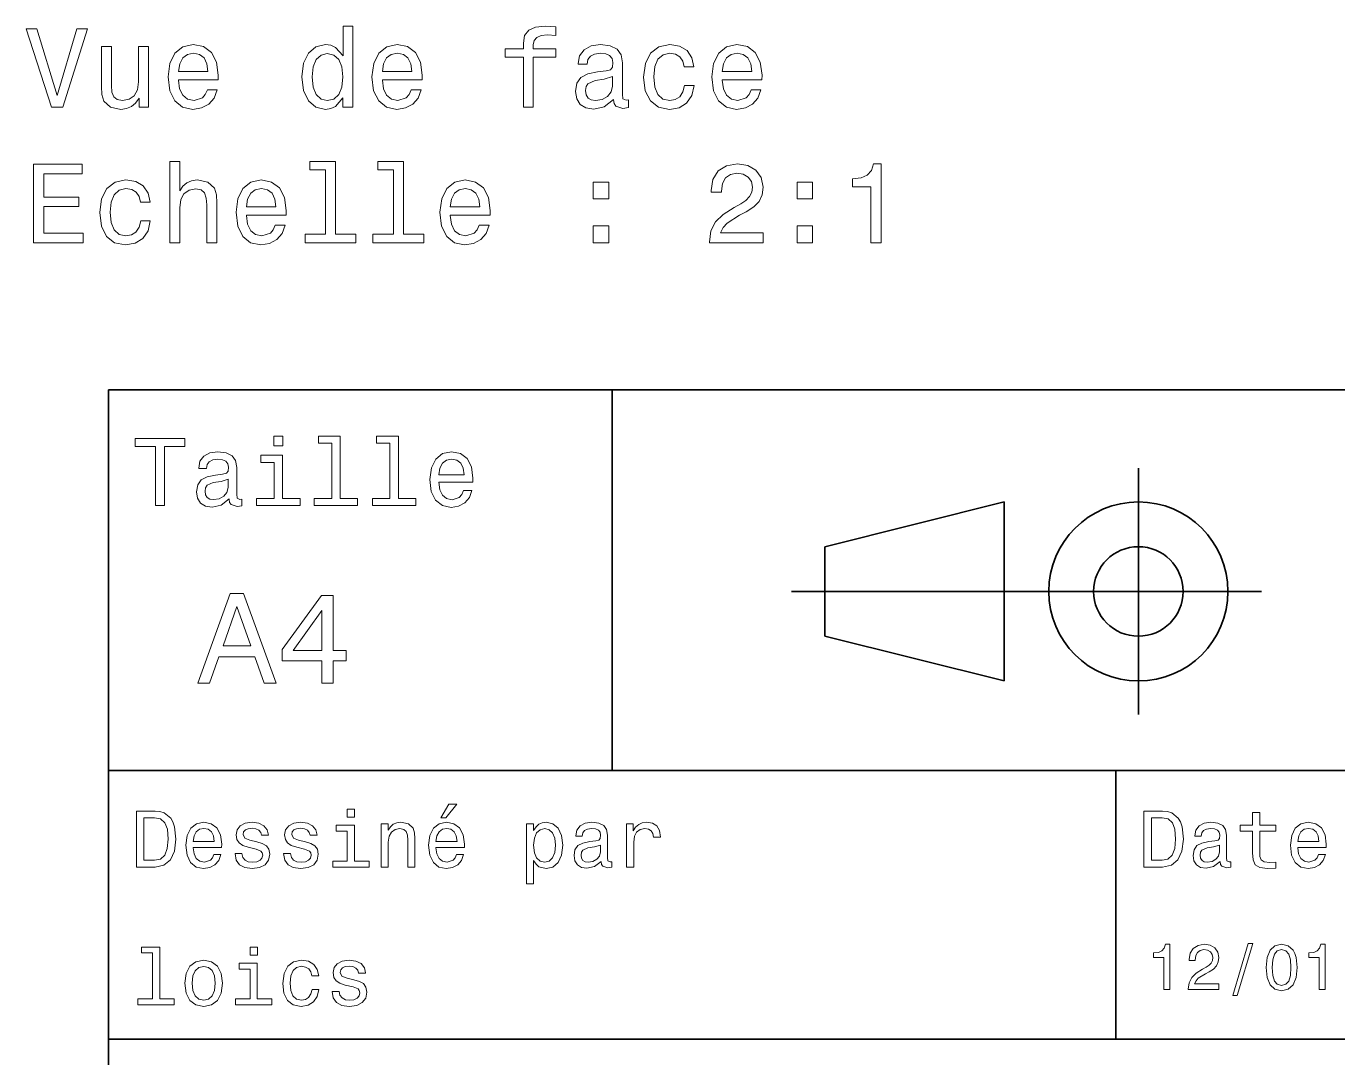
# Model space of a CAD drawing. Extents: x 0 to 297, y 0 to 210.
# Drawn here: x 93.3 to 151.9, y 40.2 to 86.2 of the extents above; entities that cross this region are included whole.
import ezdxf

# ---------------------------------------------------------------- set-up
doc = ezdxf.new("R2010")
doc.units = 0

msp = doc.modelspace()

# ---------------------------------------------------------------- linework, layer by layer
at = {"color": 7, "lineweight": 35}
for p, q in [((97, 10), (97, 70)), ((97, 70), (287, 70)), ((127.5, 61), (148.5, 61)), ((97, 53), (162, 53)), ((97, 41), (162, 41))]:
    msp.add_line(p, q, dxfattribs=at)
at = {"color": 7, "lineweight": 35, "ltscale": 0.425}
msp.add_line((119.5, 53), (119.5, 70), dxfattribs=at)
at = {"color": 7, "lineweight": 35, "ltscale": 0.275}
msp.add_line((143, 55.5), (143, 66.5), dxfattribs=at)
at = {"color": 7, "lineweight": 35, "ltscale": 0.206155}
for p, q in [((129, 63), (137, 65)), ((137, 57), (129, 59))]:
    msp.add_line(p, q, dxfattribs=at)
at = {"color": 7, "lineweight": 35, "ltscale": 0.2}
msp.add_line((137, 65), (137, 57), dxfattribs=at)
at = {"color": 7, "lineweight": 35, "ltscale": 0.1}
msp.add_line((129, 59), (129, 63), dxfattribs=at)
at = {"color": 7, "lineweight": 35, "ltscale": 0.3}
msp.add_line((142, 41), (142, 53), dxfattribs=at)
at = {"color": 7, "lineweight": 13}
for points in [[(95.584465, 86.130531), (94.706947, 83.149986), (93.804207, 86.130531), (93.325104, 86.130531), (94.454788, 82.625488), (94.959106, 82.625488), (96.063576, 86.130531)], [(107.471359, 83.044075), (107.471359, 82.625488), (107.915161, 82.625488), (107.915161, 86.246529), (107.476395, 86.246529), (107.476395, 84.920158), (107.138504, 85.303444), (106.931732, 85.394218), (106.694702, 85.42952), (106.266022, 85.328659), (105.933174, 85.046234), (105.716309, 84.592346), (105.640663, 83.982117), (105.716309, 83.371887), (105.933174, 82.912949), (106.266022, 82.625488), (106.694702, 82.529671), (106.931732, 82.564972), (107.143547, 82.655746)], [(115.530434, 84.864685), (115.530434, 82.625488), (115.974243, 82.625488), (115.974243, 84.864685), (116.98288, 84.864685), (116.98288, 85.24292), (115.974243, 85.24292), (115.974243, 85.409348), (116.009537, 85.611076), (116.125534, 85.747246), (116.32222, 85.827934), (116.604645, 85.8582), (116.98288, 85.838028), (116.98288, 86.221313), (116.503777, 86.246529), (116.070061, 86.201134), (115.767464, 86.064972), (115.585907, 85.827934), (115.530434, 85.490044), (115.530434, 85.24292), (114.718475, 85.24292), (114.718475, 84.864685)], [(98.786919, 85.333702), (98.343109, 85.333702), (98.343109, 83.770302), (98.292679, 83.407188), (98.146423, 83.144943), (97.919479, 82.983559), (97.621933, 82.933128), (97.384903, 82.973473), (97.233604, 83.094505), (97.147865, 83.301277), (97.127693, 83.593788), (97.127693, 85.333702), (96.683891, 85.333702), (96.683891, 83.553444), (96.69902, 83.195374), (96.794846, 82.89782), (97.087349, 82.625488), (97.556366, 82.529671), (97.808533, 82.564972), (98.025391, 82.655746), (98.21199, 82.812088), (98.363289, 83.039032), (98.363289, 82.625488), (98.786919, 82.625488)], [(100.123375, 83.85099), (101.89859, 83.85099), (101.903633, 84.057762), (101.822937, 84.637733), (101.601036, 85.071457), (101.248016, 85.333702), (100.778992, 85.42952), (100.320061, 85.328659), (99.967033, 85.046234), (99.740089, 84.587303), (99.659393, 83.982117), (99.735046, 83.361801), (99.96199, 82.907906), (100.309975, 82.625488), (100.763863, 82.529671), (101.157234, 82.59523), (101.480003, 82.766701), (101.717033, 83.039032), (101.853203, 83.402145), (101.414436, 83.402145), (101.323662, 83.200417), (101.192535, 83.049118), (100.819336, 82.928085), (100.531876, 82.983559), (100.315018, 83.160072), (100.173805, 83.447533), (100.123375, 83.835861)], [(100.123375, 84.22419), (100.178848, 84.572174), (100.315018, 84.829376), (100.52179, 84.985718), (100.794121, 85.041191), (101.061417, 84.985718), (101.268188, 84.829376), (101.394264, 84.572174), (101.439651, 84.22419)], [(106.770348, 85.031105), (107.062851, 84.960503), (107.28476, 84.763817), (107.415878, 84.436005), (107.466309, 83.982117), (107.415878, 83.523186), (107.28476, 83.195374), (107.062851, 82.993645), (106.770348, 82.928085), (106.492966, 82.993645), (106.281151, 83.195374), (106.139946, 83.528229), (106.094551, 83.982117), (106.139946, 84.430962), (106.281151, 84.758774), (106.492966, 84.960503)], [(109.231445, 83.85099), (111.00666, 83.85099), (111.011703, 84.057762), (110.931007, 84.637733), (110.709106, 85.071457), (110.356079, 85.333702), (109.887062, 85.42952), (109.428131, 85.328659), (109.075104, 85.046234), (108.84816, 84.587303), (108.767464, 83.982117), (108.843117, 83.361801), (109.070061, 82.907906), (109.418045, 82.625488), (109.871933, 82.529671), (110.265305, 82.59523), (110.588074, 82.766701), (110.825104, 83.039032), (110.961273, 83.402145), (110.522507, 83.402145), (110.431732, 83.200417), (110.300606, 83.049118), (109.927406, 82.928085), (109.639946, 82.983559), (109.42308, 83.160072), (109.281876, 83.447533), (109.231445, 83.835861)], [(109.231445, 84.22419), (109.286919, 84.572174), (109.42308, 84.829376), (109.629852, 84.985718), (109.902191, 85.041191), (110.169479, 84.985718), (110.376251, 84.829376), (110.502335, 84.572174), (110.547722, 84.22419)], [(119.559975, 82.978516), (119.559975, 82.963387), (119.58519, 82.791916), (119.660835, 82.670876), (119.978561, 82.575058), (120.225677, 82.615402), (120.225677, 82.958344), (120.119766, 82.943214), (119.978561, 83.008774), (119.953346, 83.210503), (119.953346, 84.612518), (119.892822, 84.970589), (119.716309, 85.222748), (119.408676, 85.374046), (118.97496, 85.42952), (118.551331, 85.369003), (118.238647, 85.197533), (118.041962, 84.930244), (117.976395, 84.577217), (117.976395, 84.546959), (118.374817, 84.546959), (118.410118, 84.758774), (118.521065, 84.910072), (118.702621, 85.000847), (118.959831, 85.036148), (119.206947, 85.010933), (119.383461, 84.935287), (119.489365, 84.804161), (119.524673, 84.622604), (119.504501, 84.410789), (119.423805, 84.304886), (119.222076, 84.254448), (118.843834, 84.214104), (118.410118, 84.123329), (118.102478, 83.961945), (117.920921, 83.709785), (117.865448, 83.336586), (117.915878, 83.003731), (118.07222, 82.756615), (118.324379, 82.600273), (118.672363, 82.5448), (119.141388, 82.650703)], [(122.71199, 84.436005), (123.150749, 84.436005), (123.059967, 84.839462), (122.843109, 85.157188), (122.505219, 85.353874), (122.066452, 85.42952), (121.582306, 85.328659), (121.214149, 85.046234), (120.982162, 84.587303), (120.901474, 83.972031), (120.977119, 83.361801), (121.204063, 82.907906), (121.562134, 82.625488), (122.051331, 82.529671), (122.485046, 82.605316), (122.822937, 82.817131), (123.054932, 83.149986), (123.155792, 83.593788), (122.732162, 83.593788), (122.656509, 83.311371), (122.515305, 83.099548), (122.313576, 82.96843), (122.066452, 82.928085), (121.75882, 82.993645), (121.536919, 83.195374), (121.400749, 83.523186), (121.355362, 83.98716), (121.400749, 84.441048), (121.541962, 84.76886), (121.768906, 84.970589), (122.066452, 85.041191), (122.328705, 84.995804), (122.525391, 84.879814), (122.656509, 84.688171)], [(124.41156, 83.85099), (126.186768, 83.85099), (126.191818, 84.057762), (126.111122, 84.637733), (125.889221, 85.071457), (125.536194, 85.333702), (125.067177, 85.42952), (124.608246, 85.328659), (124.255219, 85.046234), (124.028275, 84.587303), (123.947578, 83.982117), (124.023224, 83.361801), (124.250168, 82.907906), (124.59816, 82.625488), (125.052048, 82.529671), (125.445419, 82.59523), (125.768188, 82.766701), (126.005219, 83.039032), (126.141388, 83.402145), (125.702621, 83.402145), (125.611847, 83.200417), (125.480721, 83.049118), (125.107521, 82.928085), (124.820053, 82.983559), (124.603195, 83.160072), (124.46199, 83.447533), (124.41156, 83.835861)], [(124.41156, 84.22419), (124.467033, 84.572174), (124.603195, 84.829376), (124.809967, 84.985718), (125.082306, 85.041191), (125.349594, 84.985718), (125.556366, 84.829376), (125.682449, 84.572174), (125.727837, 84.22419)], [(119.509537, 83.573616), (119.44902, 83.311371), (119.287636, 83.109634), (119.045563, 82.978516), (118.748016, 82.933128), (118.556366, 82.958344), (118.420204, 83.039032), (118.334473, 83.180244), (118.30925, 83.37693), (118.329422, 83.553444), (118.410118, 83.67952), (118.73288, 83.820732), (119.141388, 83.881248), (119.509537, 84.002289)], [(93.647865, 76.578659), (95.86689, 76.578659), (95.86689, 77.002289), (94.111847, 77.002289), (94.111847, 78.187447), (95.675247, 78.187447), (95.675247, 78.606033), (94.111847, 78.606033), (94.111847, 79.655029), (95.826546, 79.655029), (95.826546, 80.078659), (93.647865, 80.078659)], [(99.735046, 76.578659), (100.178848, 76.578659), (100.178848, 78.142059), (100.224236, 78.50013), (100.370491, 78.762375), (100.597435, 78.923759), (100.900032, 78.984276), (101.142105, 78.933846), (101.293404, 78.797676), (101.369049, 78.570732), (101.394264, 78.268143), (101.394264, 76.578659), (101.838074, 76.578659), (101.838074, 78.358917), (101.817894, 78.716988), (101.727119, 79.014542), (101.429565, 79.286873), (100.965591, 79.38269), (100.713432, 79.347389), (100.496574, 79.251572), (100.315018, 79.100273), (100.178848, 78.893501), (100.178848, 80.199699), (99.735046, 80.199699)], [(106.689651, 79.8265), (106.689651, 76.951859), (105.776833, 76.951859), (105.776833, 76.578659), (108.041237, 76.578659), (108.041237, 76.951859), (107.133461, 76.951859), (107.133461, 80.199699), (105.99369, 80.199699), (105.99369, 79.8265)], [(109.725677, 79.8265), (109.725677, 76.951859), (108.812851, 76.951859), (108.812851, 76.578659), (111.077263, 76.578659), (111.077263, 76.951859), (110.169479, 76.951859), (110.169479, 80.199699), (109.029709, 80.199699), (109.029709, 79.8265)], [(123.836624, 76.578659), (126.242249, 76.578659), (126.242249, 77.012375), (124.34095, 77.012375), (124.446854, 77.249405), (124.628418, 77.446091), (125.188217, 77.804161), (125.485764, 77.95546), (125.818619, 78.172318), (126.055649, 78.424484), (126.191818, 78.722031), (126.242249, 79.059929), (126.156509, 79.483559), (125.919479, 79.816414), (125.556366, 80.028229), (125.087349, 80.103874), (124.603195, 80.018143), (124.235046, 79.781105), (123.998009, 79.40287), (123.91732, 78.903587), (123.91732, 78.832985), (124.376251, 78.832985), (124.376251, 78.873329), (124.421646, 79.21627), (124.557808, 79.46843), (124.774666, 79.629814), (125.062134, 79.685287), (125.354645, 79.634857), (125.571503, 79.508774), (125.712708, 79.312088), (125.763138, 79.064972), (125.727837, 78.832985), (125.632019, 78.636299), (125.470634, 78.464828), (125.248734, 78.31353), (124.95118, 78.152145), (124.456947, 77.839462), (124.108963, 77.506615), (123.902191, 77.103157), (123.836624, 76.593788)], [(131.048447, 76.578659), (131.50737, 76.578659), (131.50737, 80.103874), (131.164429, 80.103874), (131.073654, 79.796242), (130.892105, 79.589462), (130.614716, 79.46843), (130.231445, 79.428085), (130.231445, 79.070015), (131.048447, 79.070015)], [(98.423805, 78.389175), (98.862564, 78.389175), (98.77179, 78.792633), (98.554932, 79.110359), (98.217033, 79.307045), (97.778275, 79.38269), (97.294121, 79.28183), (96.925964, 78.999405), (96.693977, 78.540474), (96.613289, 77.925201), (96.688934, 77.314972), (96.915878, 76.861076), (97.273949, 76.578659), (97.763145, 76.482841), (98.196861, 76.558487), (98.53476, 76.770302), (98.766747, 77.103157), (98.867607, 77.546959), (98.443977, 77.546959), (98.368332, 77.264542), (98.227119, 77.052719), (98.025391, 76.9216), (97.778275, 76.881256), (97.470634, 76.946815), (97.248734, 77.148544), (97.112564, 77.476357), (97.067177, 77.940331), (97.112564, 78.394218), (97.253777, 78.722031), (97.480721, 78.923759), (97.778275, 78.994362), (98.04052, 78.948975), (98.237206, 78.832985), (98.368332, 78.641342)], [(103.159393, 77.804161), (104.934616, 77.804161), (104.939651, 78.010933), (104.858963, 78.590904), (104.637062, 79.024628), (104.284035, 79.286873), (103.815018, 79.38269), (103.356079, 79.28183), (103.003052, 78.999405), (102.776108, 78.540474), (102.695419, 77.935287), (102.771065, 77.314972), (102.998016, 76.861076), (103.345993, 76.578659), (103.799889, 76.482841), (104.19326, 76.548401), (104.516022, 76.719872), (104.753052, 76.992203), (104.889221, 77.355316), (104.450462, 77.355316), (104.35968, 77.153587), (104.228561, 77.002289), (103.855362, 76.881256), (103.567894, 76.936729), (103.351036, 77.113243), (103.209831, 77.400703), (103.159393, 77.789032)], [(112.267464, 77.804161), (114.042679, 77.804161), (114.047722, 78.010933), (113.967033, 78.590904), (113.745132, 79.024628), (113.392105, 79.286873), (112.92308, 79.38269), (112.464149, 79.28183), (112.11113, 78.999405), (111.884178, 78.540474), (111.80349, 77.935287), (111.879135, 77.314972), (112.106079, 76.861076), (112.454063, 76.578659), (112.907959, 76.482841), (113.301331, 76.548401), (113.624092, 76.719872), (113.86113, 76.992203), (113.997292, 77.355316), (113.558533, 77.355316), (113.467751, 77.153587), (113.336632, 77.002289), (112.963432, 76.881256), (112.675964, 76.936729), (112.459106, 77.113243), (112.317902, 77.400703), (112.267464, 77.789032)], [(118.647148, 78.535431), (119.343109, 78.535431), (119.343109, 79.286873), (118.647148, 79.286873)], [(127.755219, 78.535431), (128.451172, 78.535431), (128.451172, 79.286873), (127.755219, 79.286873)], [(103.159393, 78.177361), (103.214874, 78.525345), (103.351036, 78.782547), (103.557808, 78.938889), (103.830147, 78.994362), (104.097435, 78.938889), (104.304207, 78.782547), (104.43029, 78.525345), (104.475677, 78.177361)], [(112.267464, 78.177361), (112.322937, 78.525345), (112.459106, 78.782547), (112.665878, 78.938889), (112.938217, 78.994362), (113.205505, 78.938889), (113.412277, 78.782547), (113.538361, 78.525345), (113.583748, 78.177361)], [(118.647148, 76.578659), (119.343109, 76.578659), (119.343109, 77.330101), (118.647148, 77.330101)], [(127.755219, 76.578659), (128.451172, 76.578659), (128.451172, 77.330101), (127.755219, 77.330101)], [(99.102303, 64.837173), (99.5, 64.837173), (99.5, 67.47406), (100.407784, 67.47406), (100.407784, 67.837173), (98.190201, 67.837173), (98.190201, 67.47406), (99.102303, 67.47406)], [(104.786743, 67.940918), (104.384727, 67.940918), (104.384727, 67.508644), (104.786743, 67.508644)], [(106.969742, 67.621033), (106.969742, 65.157059), (106.187317, 65.157059), (106.187317, 64.837173), (108.128242, 64.837173), (108.128242, 65.157059), (107.350143, 65.157059), (107.350143, 67.940918), (106.373199, 67.940918), (106.373199, 67.621033)], [(109.572044, 67.621033), (109.572044, 65.157059), (108.789627, 65.157059), (108.789627, 64.837173), (110.730545, 64.837173), (110.730545, 65.157059), (109.952454, 65.157059), (109.952454, 67.940918), (108.975502, 67.940918), (108.975502, 67.621033)], [(102.387611, 65.139771), (102.387611, 65.126801), (102.409225, 64.979828), (102.47406, 64.876076), (102.746399, 64.793945), (102.958214, 64.828529), (102.958214, 65.122475), (102.867432, 65.109505), (102.746399, 65.165703), (102.724785, 65.338615), (102.724785, 66.540344), (102.672913, 66.84726), (102.521614, 67.0634), (102.257927, 67.193085), (101.886169, 67.240631), (101.523056, 67.188759), (101.255043, 67.041786), (101.086456, 66.812675), (101.030258, 66.510086), (101.030258, 66.484146), (101.371758, 66.484146), (101.402016, 66.665703), (101.497116, 66.795387), (101.65274, 66.873199), (101.873199, 66.903458), (102.085014, 66.881844), (102.236313, 66.817001), (102.327087, 66.704605), (102.357346, 66.548988), (102.340057, 66.367432), (102.270897, 66.276657), (102.097984, 66.233429), (101.773773, 66.198845), (101.402016, 66.121033), (101.138329, 65.982704), (100.982712, 65.766571), (100.935158, 65.446686), (100.978386, 65.161385), (101.112389, 64.949562), (101.328529, 64.815559), (101.626801, 64.768013), (102.028816, 64.858788)], [(104.773773, 65.157059), (104.773773, 67.080688), (103.796829, 67.080688), (103.796829, 66.756485), (104.393372, 66.756485), (104.393372, 65.157059), (103.615273, 65.157059), (103.615273, 64.837173), (105.560516, 64.837173), (105.560516, 65.157059)], [(111.750717, 65.887604), (113.272339, 65.887604), (113.276657, 66.064842), (113.207497, 66.561958), (113.017288, 66.933716), (112.714699, 67.158501), (112.312683, 67.240631), (111.919312, 67.154175), (111.616714, 66.912102), (111.422188, 66.51873), (111.353027, 66), (111.41787, 65.4683), (111.612396, 65.079247), (111.91066, 64.837173), (112.299713, 64.755043), (112.636887, 64.811234), (112.913544, 64.958214), (113.116714, 65.191643), (113.233429, 65.502876), (112.857346, 65.502876), (112.779541, 65.329971), (112.667145, 65.200287), (112.34726, 65.096542), (112.100868, 65.144089), (111.914986, 65.295387), (111.793945, 65.541786), (111.750717, 65.874634)], [(111.750717, 66.207489), (111.798271, 66.50576), (111.914986, 66.726219), (112.092216, 66.860229), (112.325653, 66.907776), (112.554756, 66.860229), (112.731987, 66.726219), (112.840057, 66.50576), (112.878967, 66.207489)], [(102.344383, 65.649857), (102.292511, 65.425072), (102.154182, 65.252159), (101.946686, 65.139771), (101.691643, 65.100861), (101.527374, 65.122475), (101.41066, 65.191643), (101.337173, 65.312675), (101.315559, 65.481262), (101.332855, 65.632561), (101.402016, 65.740631), (101.678673, 65.861671), (102.028816, 65.913544), (102.344383, 66.017288)], [(100.982712, 56.9049), (101.51297, 56.9049), (101.933716, 58.080692), (103.530258, 58.080692), (103.951012, 56.9049), (104.492798, 56.9049), (103.028816, 60.910664), (102.440926, 60.910664)], [(106.521614, 56.9049), (107.040344, 56.9049), (107.040344, 57.896255), (107.610954, 57.896255), (107.610954, 58.357349), (107.040344, 58.357349), (107.040344, 60.818443), (106.515854, 60.818443), (104.763687, 58.403458), (104.763687, 57.896255), (106.521614, 57.896255)], [(102.118156, 58.570606), (102.734871, 60.334293), (103.351585, 58.570606)], [(105.247841, 58.357349), (106.521614, 60.149857), (106.521614, 58.357349)], [(99.080688, 51.190563), (98.248558, 51.190563), (98.248558, 48.690563), (99.080688, 48.690563), (99.473343, 48.769814), (99.765129, 49.011169), (99.945244, 49.40382), (100.010086, 49.940563), (99.952446, 50.488113), (99.880402, 50.70425), (99.779541, 50.877163), (99.487755, 51.111313), (99.296829, 51.168949)], [(107.992798, 51.27702), (107.657784, 51.27702), (107.657784, 50.916786), (107.992798, 50.916786)], [(111.84726, 50.88797), (112.059799, 50.88797), (112.560516, 51.500362), (112.207489, 51.500362)], [(144.080688, 51.190563), (143.248566, 51.190563), (143.248566, 48.690563), (144.080688, 48.690563), (144.473343, 48.769814), (144.765137, 49.011169), (144.945251, 49.40382), (145.010086, 49.940563), (144.952454, 50.488113), (144.880402, 50.70425), (144.779541, 50.877163), (144.487747, 51.111313), (144.296829, 51.168949)], [(148.100861, 50.289986), (148.100861, 49.320965), (148.122482, 49.007565), (148.223343, 48.791428), (148.425079, 48.665348), (148.767288, 48.62212), (149.141937, 48.640129), (149.141937, 48.913906), (148.868149, 48.892292), (148.619598, 48.921112), (148.486313, 49.011169), (148.42868, 49.162464), (148.417862, 49.375), (148.417862, 50.289986), (149.141937, 50.289986), (149.141937, 50.560158), (148.417862, 50.560158), (148.417862, 51.125721), (148.100861, 51.125721), (148.100861, 50.560158), (147.553314, 50.560158), (147.553314, 50.289986)], [(99.055473, 50.891571), (99.329254, 50.837536), (99.516571, 50.671829), (99.628242, 50.376442), (99.664268, 49.940563), (99.624641, 49.519093), (99.51297, 49.223705), (99.322044, 49.047192), (99.055473, 48.989555), (98.583572, 48.989555), (98.583572, 50.891571)], [(100.784584, 49.565922), (102.052597, 49.565922), (102.056198, 49.713619), (101.998558, 50.127884), (101.840057, 50.437683), (101.587898, 50.625), (101.252884, 50.693443), (100.925072, 50.621399), (100.672913, 50.41967), (100.510803, 50.091862), (100.453171, 49.659584), (100.507202, 49.216499), (100.669312, 48.892292), (100.91787, 48.690563), (101.242073, 48.62212), (101.523056, 48.668949), (101.753601, 48.791428), (101.922913, 48.98595), (102.020172, 49.245319), (101.706772, 49.245319), (101.64193, 49.101227), (101.548271, 48.993156), (101.2817, 48.9067), (101.07637, 48.946327), (100.921471, 49.072407), (100.820602, 49.27774), (100.784584, 49.555115)], [(100.784584, 49.832493), (100.824211, 50.081055), (100.921471, 50.264771), (101.069168, 50.376442), (101.263687, 50.416069), (101.454613, 50.376442), (101.602303, 50.264771), (101.69236, 50.081055), (101.724785, 49.832493)], [(103.623199, 49.818085), (103.317001, 49.890129), (103.090057, 49.972984), (103.014412, 50.142292), (103.036026, 50.261169), (103.111671, 50.347622), (103.234146, 50.401657), (103.41066, 50.423271), (103.579971, 50.401657), (103.713257, 50.336815), (103.799713, 50.239555), (103.835732, 50.109871), (104.145531, 50.109871), (104.145531, 50.117077), (104.091499, 50.351227), (103.943802, 50.534943), (103.713257, 50.650219), (103.41066, 50.693443), (103.104469, 50.650219), (102.881126, 50.531342), (102.740631, 50.354828), (102.697403, 50.131485), (102.729828, 49.915348), (102.830688, 49.76405), (102.996399, 49.655983), (103.237755, 49.580334), (103.590775, 49.493877), (103.806915, 49.40382), (103.864555, 49.331772), (103.886169, 49.223705), (103.853745, 49.09042), (103.767288, 48.989555), (103.626801, 48.924713), (103.439484, 48.903099), (103.241356, 48.924713), (103.09726, 49.000362), (103, 49.122841), (102.960373, 49.292149), (102.654175, 49.292149), (102.704613, 49.003963), (102.852303, 48.795029), (103.086456, 48.668949), (103.41066, 48.62212), (103.749283, 48.668949), (103.997841, 48.795029), (104.149139, 48.996758), (104.203171, 49.259727), (104.163544, 49.486671), (104.051872, 49.641571), (103.868156, 49.742435)], [(105.791786, 49.818085), (105.485588, 49.890129), (105.258644, 49.972984), (105.182999, 50.142292), (105.204613, 50.261169), (105.280258, 50.347622), (105.40274, 50.401657), (105.579254, 50.423271), (105.748558, 50.401657), (105.881844, 50.336815), (105.9683, 50.239555), (106.004326, 50.109871), (106.314117, 50.109871), (106.314117, 50.117077), (106.260086, 50.351227), (106.112396, 50.534943), (105.881844, 50.650219), (105.579254, 50.693443), (105.273056, 50.650219), (105.049713, 50.531342), (104.909225, 50.354828), (104.865997, 50.131485), (104.898415, 49.915348), (104.999283, 49.76405), (105.164986, 49.655983), (105.406342, 49.580334), (105.759369, 49.493877), (105.975502, 49.40382), (106.033142, 49.331772), (106.054756, 49.223705), (106.022339, 49.09042), (105.935883, 48.989555), (105.795387, 48.924713), (105.60807, 48.903099), (105.409943, 48.924713), (105.265854, 49.000362), (105.168587, 49.122841), (105.12896, 49.292149), (104.822769, 49.292149), (104.873199, 49.003963), (105.020897, 48.795029), (105.255043, 48.668949), (105.579254, 48.62212), (105.91787, 48.668949), (106.166428, 48.795029), (106.317726, 48.996758), (106.371758, 49.259727), (106.33213, 49.486671), (106.220459, 49.641571), (106.036743, 49.742435)], [(107.981987, 48.957134), (107.981987, 50.560158), (107.16787, 50.560158), (107.16787, 50.289986), (107.664986, 50.289986), (107.664986, 48.957134), (107.016571, 48.957134), (107.016571, 48.690563), (108.637611, 48.690563), (108.637611, 48.957134)], [(109.181557, 48.690563), (109.498558, 48.690563), (109.498558, 49.807278), (109.530983, 50.063042), (109.635445, 50.250362), (109.797546, 50.365635), (110.013687, 50.408863), (110.1866, 50.372841), (110.29467, 50.275578), (110.348701, 50.113472), (110.366714, 49.897335), (110.366714, 48.690563), (110.683716, 48.690563), (110.683716, 49.962177), (110.669312, 50.217941), (110.604469, 50.430477), (110.39193, 50.625), (110.060516, 50.693443), (109.876801, 50.668228), (109.721901, 50.599785), (109.588615, 50.484512), (109.484146, 50.329613), (109.484146, 50.625), (109.181557, 50.625)], [(111.627518, 49.565922), (112.895531, 49.565922), (112.899132, 49.713619), (112.841499, 50.127884), (112.682999, 50.437683), (112.430832, 50.625), (112.095825, 50.693443), (111.768013, 50.621399), (111.515854, 50.41967), (111.353745, 50.091862), (111.296112, 49.659584), (111.350143, 49.216499), (111.512245, 48.892292), (111.760803, 48.690563), (112.085014, 48.62212), (112.365997, 48.668949), (112.596542, 48.791428), (112.765854, 48.98595), (112.863113, 49.245319), (112.549713, 49.245319), (112.484871, 49.101227), (112.391212, 48.993156), (112.124641, 48.9067), (111.919312, 48.946327), (111.764412, 49.072407), (111.663544, 49.27774), (111.627518, 49.555115)], [(111.627518, 49.832493), (111.667145, 50.081055), (111.764412, 50.264771), (111.912102, 50.376442), (112.106628, 50.416069), (112.297546, 50.376442), (112.445244, 50.264771), (112.535301, 50.081055), (112.567726, 49.832493)], [(115.986313, 50.326012), (115.986313, 50.625), (115.669312, 50.625), (115.669312, 47.941284), (115.986313, 47.941284), (115.986313, 48.98595), (116.097984, 48.816643), (116.22406, 48.704971), (116.541069, 48.62212), (116.843658, 48.690563), (117.081413, 48.895893), (117.236313, 49.2201), (117.293945, 49.659584), (117.236313, 50.095463), (117.081413, 50.41967), (116.843658, 50.621399), (116.541069, 50.693443), (116.368156, 50.671829), (116.220459, 50.603386), (116.094383, 50.488113)], [(116.48703, 48.9067), (116.274498, 48.953533), (116.119598, 49.097622), (116.022339, 49.331772), (115.989914, 49.659584), (116.022339, 49.983791), (116.119598, 50.217941), (116.274498, 50.358429), (116.48703, 50.408863), (116.681557, 50.358429), (116.836456, 50.21434), (116.933716, 49.98019), (116.969742, 49.659584), (116.933716, 49.335377), (116.836456, 49.097622), (116.681557, 48.953533)], [(119.005043, 48.942726), (119.005043, 48.931919), (119.023056, 48.809441), (119.077087, 48.722984), (119.304031, 48.654541), (119.480545, 48.683357), (119.480545, 48.928314), (119.4049, 48.917507), (119.304031, 48.96434), (119.286026, 49.108429), (119.286026, 50.109871), (119.242798, 50.365635), (119.116714, 50.54575), (118.896973, 50.65382), (118.587173, 50.693443), (118.284584, 50.650219), (118.061241, 50.52774), (117.920746, 50.336815), (117.873917, 50.084656), (117.873917, 50.063042), (118.158501, 50.063042), (118.183716, 50.21434), (118.26297, 50.322407), (118.392654, 50.387249), (118.57637, 50.412464), (118.752884, 50.394455), (118.878967, 50.34042), (118.954613, 50.246758), (118.979828, 50.117077), (118.965416, 49.965778), (118.907784, 49.890129), (118.763687, 49.854107), (118.493515, 49.825291), (118.183716, 49.760448), (117.963974, 49.645176), (117.834297, 49.465057), (117.79467, 49.19849), (117.830688, 48.960735), (117.942368, 48.784222), (118.122482, 48.67255), (118.37104, 48.632927), (118.706055, 48.708576)], [(120.143372, 48.690563), (120.460373, 48.690563), (120.460373, 49.796471), (120.492798, 50.063042), (120.590057, 50.253963), (120.748558, 50.369236), (120.961098, 50.408863), (121.119598, 50.383648), (121.238472, 50.3116), (121.310516, 50.189121), (121.335739, 50.023415), (121.656342, 50.023415), (121.613113, 50.315205), (121.49424, 50.524136), (121.296112, 50.650219), (121.02594, 50.693443), (120.842224, 50.664627), (120.683716, 50.592579), (120.543228, 50.4701), (120.431557, 50.304398), (120.431557, 50.625), (120.143372, 50.625)], [(144.055481, 50.891571), (144.329254, 50.837536), (144.516571, 50.671829), (144.628235, 50.376442), (144.664261, 49.940563), (144.624634, 49.519093), (144.51297, 49.223705), (144.322052, 49.047192), (144.055481, 48.989555), (143.583572, 48.989555), (143.583572, 50.891571)], [(146.656342, 48.942726), (146.656342, 48.931919), (146.674347, 48.809441), (146.728394, 48.722984), (146.955338, 48.654541), (147.131851, 48.683357), (147.131851, 48.928314), (147.056198, 48.917507), (146.955338, 48.96434), (146.937317, 49.108429), (146.937317, 50.109871), (146.894089, 50.365635), (146.768005, 50.54575), (146.548264, 50.65382), (146.23848, 50.693443), (145.935883, 50.650219), (145.71254, 50.52774), (145.572052, 50.336815), (145.525223, 50.084656), (145.525223, 50.063042), (145.809799, 50.063042), (145.835022, 50.21434), (145.914261, 50.322407), (146.043945, 50.387249), (146.227661, 50.412464), (146.404175, 50.394455), (146.530258, 50.34042), (146.605911, 50.246758), (146.631119, 50.117077), (146.616714, 49.965778), (146.559082, 49.890129), (146.414978, 49.854107), (146.144806, 49.825291), (145.835022, 49.760448), (145.61528, 49.645176), (145.485596, 49.465057), (145.445969, 49.19849), (145.481995, 48.960735), (145.593658, 48.784222), (145.773773, 48.67255), (146.022339, 48.632927), (146.357346, 48.708576)], [(150.121765, 49.565922), (151.389771, 49.565922), (151.393372, 49.713619), (151.335739, 50.127884), (151.177231, 50.437683), (150.925079, 50.625), (150.590057, 50.693443), (150.262253, 50.621399), (150.010086, 50.41967), (149.847977, 50.091862), (149.790344, 49.659584), (149.844376, 49.216499), (150.006485, 48.892292), (150.255051, 48.690563), (150.579254, 48.62212), (150.860229, 48.668949), (151.090775, 48.791428), (151.260086, 48.98595), (151.357346, 49.245319), (151.043945, 49.245319), (150.979111, 49.101227), (150.885452, 48.993156), (150.618881, 48.9067), (150.413544, 48.946327), (150.258652, 49.072407), (150.157776, 49.27774), (150.121765, 49.555115)], [(150.121765, 49.832493), (150.161377, 50.081055), (150.258652, 50.264771), (150.406342, 50.376442), (150.600861, 50.416069), (150.791794, 50.376442), (150.939484, 50.264771), (151.029541, 50.081055), (151.061966, 49.832493)], [(118.969025, 49.367798), (118.925797, 49.180477), (118.810516, 49.036385), (118.637611, 48.942726), (118.425072, 48.910305), (118.288185, 48.928314), (118.190926, 48.98595), (118.129684, 49.086815), (118.111671, 49.227306), (118.126083, 49.353386), (118.183716, 49.443443), (118.414268, 49.544312), (118.706055, 49.587536), (118.969025, 49.673992)], [(146.620316, 49.367798), (146.577087, 49.180477), (146.461823, 49.036385), (146.28891, 48.942726), (146.07637, 48.910305), (145.939484, 48.928314), (145.842224, 48.98595), (145.780975, 49.086815), (145.76297, 49.227306), (145.777374, 49.353386), (145.835022, 49.443443), (146.065567, 49.544312), (146.357346, 49.587536), (146.620316, 49.673992)], [(98.969017, 44.850864), (98.969017, 42.79755), (98.317001, 42.79755), (98.317001, 42.530979), (99.934441, 42.530979), (99.934441, 42.79755), (99.286026, 42.79755), (99.286026, 45.117435), (98.471901, 45.117435), (98.471901, 44.850864)], [(103.655617, 45.117435), (103.320602, 45.117435), (103.320602, 44.757202), (103.655617, 44.757202)], [(144.14122, 43.224785), (144.403458, 43.224785), (144.403458, 45.239193), (144.207504, 45.239193), (144.155624, 45.0634), (144.05188, 44.945248), (143.893372, 44.876083), (143.674362, 44.853027), (143.674362, 44.648415), (144.14122, 44.648415)], [(145.224792, 43.224785), (146.599426, 43.224785), (146.599426, 43.472622), (145.51297, 43.472622), (145.573486, 43.60807), (145.677231, 43.720463), (145.997116, 43.925072), (146.167145, 44.011528), (146.357361, 44.135448), (146.492798, 44.279541), (146.570602, 44.44957), (146.599426, 44.642651), (146.55043, 44.884727), (146.414993, 45.074928), (146.207504, 45.195965), (145.939484, 45.239193), (145.662827, 45.190201), (145.452454, 45.054756), (145.317001, 44.838619), (145.270905, 44.553314), (145.270905, 44.51297), (145.533142, 44.51297), (145.533142, 44.536022), (145.559082, 44.731991), (145.636887, 44.876083), (145.760818, 44.9683), (145.925079, 45), (146.092224, 44.971184), (146.216141, 44.899136), (146.296829, 44.786743), (146.325653, 44.645535), (146.305481, 44.51297), (146.250732, 44.400578), (146.158508, 44.302593), (146.031708, 44.216141), (145.861679, 44.12392), (145.579254, 43.945248), (145.380402, 43.755043), (145.262253, 43.524498), (145.224792, 43.233429)], [(147.213257, 42.956772), (147.412109, 42.956772), (148.109512, 45.279541), (147.907791, 45.279541)], [(148.703171, 44.201729), (148.746399, 43.749279), (148.881851, 43.426514), (149.097992, 43.230549), (149.397705, 43.167149), (149.694534, 43.230549), (149.910675, 43.426514), (150.043228, 43.749279), (150.08934, 44.201729), (150.043228, 44.651299), (149.98848, 44.829971), (149.910675, 44.976948), (149.694534, 45.172913), (149.397705, 45.239193), (149.097992, 45.172913), (148.881851, 44.974064), (148.746399, 44.651299)], [(151.080688, 43.224785), (151.342941, 43.224785), (151.342941, 45.239193), (151.146973, 45.239193), (151.095108, 45.0634), (150.991364, 44.945248), (150.832855, 44.876083), (150.613831, 44.853027), (150.613831, 44.648415), (151.080688, 44.648415)], [(100.413544, 43.496399), (100.471184, 43.056915), (100.636887, 42.732708), (100.899857, 42.530979), (101.252884, 42.462536), (101.602303, 42.530979), (101.865273, 42.729107), (102.030983, 43.053314), (102.092216, 43.496399), (102.030983, 43.935879), (101.865273, 44.263687), (101.602303, 44.461815), (101.252884, 44.533859), (100.899857, 44.461815), (100.636887, 44.260086), (100.471184, 43.935879)], [(106.07637, 43.824207), (106.389771, 43.824207), (106.324928, 44.112392), (106.170029, 44.339336), (105.928673, 44.479828), (105.615273, 44.533859), (105.269455, 44.461815), (105.006485, 44.260086), (104.840775, 43.932278), (104.783142, 43.492794), (104.837173, 43.056915), (104.999283, 42.732708), (105.255043, 42.530979), (105.604469, 42.462536), (105.914268, 42.516571), (106.155617, 42.667866), (106.321327, 42.905621), (106.393372, 43.222622), (106.090775, 43.222622), (106.036743, 43.020893), (105.935883, 42.869595), (105.791786, 42.775936), (105.615273, 42.747116), (105.395531, 42.793949), (105.23703, 42.938038), (105.139771, 43.172188), (105.107346, 43.503601), (105.139771, 43.827808), (105.240631, 44.061958), (105.40274, 44.206051), (105.615273, 44.256485), (105.802597, 44.224064), (105.943085, 44.141209), (106.036743, 44.004322)], [(107.960373, 43.658501), (107.654175, 43.730545), (107.427231, 43.8134), (107.351585, 43.982708), (107.373199, 44.101585), (107.448845, 44.188038), (107.571327, 44.242073), (107.747841, 44.263687), (107.917145, 44.242073), (108.05043, 44.177231), (108.136887, 44.079971), (108.172913, 43.950287), (108.482712, 43.950287), (108.482712, 43.957493), (108.428673, 44.191643), (108.280983, 44.375359), (108.05043, 44.490635), (107.747841, 44.533859), (107.441643, 44.490635), (107.2183, 44.371758), (107.077812, 44.195244), (107.034584, 43.971901), (107.067001, 43.755764), (107.16787, 43.604465), (107.333572, 43.496399), (107.574928, 43.42075), (107.927956, 43.334293), (108.144089, 43.244236), (108.201729, 43.172188), (108.223343, 43.064121), (108.190926, 42.930836), (108.104469, 42.829971), (107.963974, 42.765129), (107.776657, 42.743515), (107.578529, 42.765129), (107.434441, 42.840778), (107.337173, 42.963257), (107.297546, 43.132565), (106.991356, 43.132565), (107.041786, 42.844379), (107.189484, 42.635445), (107.42363, 42.509365), (107.747841, 42.462536), (108.086456, 42.509365), (108.335014, 42.635445), (108.486313, 42.837173), (108.540344, 43.100143), (108.500717, 43.327087), (108.389053, 43.481987), (108.20533, 43.582851)], [(148.979828, 44.201729), (149.002884, 44.550434), (149.074936, 44.801155), (149.20462, 44.948128), (149.397705, 45), (149.587906, 44.948128), (149.71759, 44.801155), (149.789627, 44.550434), (149.812683, 44.201729), (149.789627, 43.850143), (149.71759, 43.599426), (149.587906, 43.45245), (149.397705, 43.403458), (149.20462, 43.45245), (149.074936, 43.599426), (149.002884, 43.850143)], [(100.737755, 43.5), (100.770172, 43.824207), (100.87104, 44.058357), (101.033142, 44.20245), (101.252884, 44.25288), (101.469017, 44.20245), (101.631126, 44.061958), (101.731987, 43.824207), (101.768013, 43.5), (101.731987, 43.172188), (101.631126, 42.934437), (101.469017, 42.790344), (101.252884, 42.743515), (101.033142, 42.790344), (100.87104, 42.934437), (100.770172, 43.172188)], [(103.644814, 42.79755), (103.644814, 44.400574), (102.830688, 44.400574), (102.830688, 44.130402), (103.327812, 44.130402), (103.327812, 42.79755), (102.679398, 42.79755), (102.679398, 42.530979), (104.30043, 42.530979), (104.30043, 42.79755)]]:
    msp.add_lwpolyline(points, close=True, dxfattribs=at)
at = {"color": 7, "lineweight": 35}
for radius in [4, 2]:
    msp.add_circle((143, 61), radius, dxfattribs=at)

doc.saveas('drawing.dxf')
